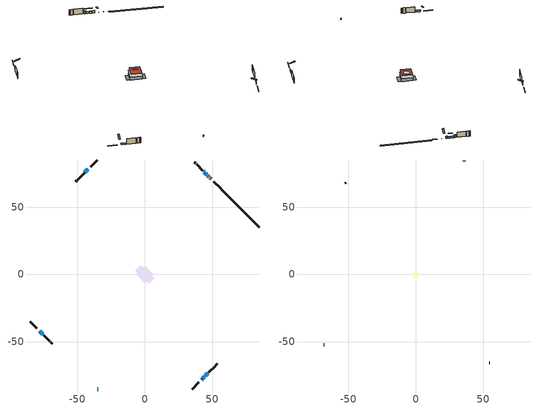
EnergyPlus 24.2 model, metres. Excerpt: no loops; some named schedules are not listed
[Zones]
conditioned space
 floor adiabatic (Floor2 construction): -6.37,0 0,6.37 6.37,0 0,-6.37 z0.91
 floor adiabatic (AdiabaticFloorConstruction): -6.37,0 0,6.37 6.37,0 0,-6.37 z3.35
 floor foundation (Slab1 construction): -7,2.91 -2.91,7 7,-2.91 2.91,-7 z0
 wall outside (RimJoist1 construction): 35.13,-84.82 39.99,-79.96 / -84.82,-35.13 -79.96,-39.99 / -35.13,84.82 -39.99,79.96 / 56.14,63.81 51.28,68.67 z0.91:1.21
 wall outside (AdiabaticWallConstruction 1): 49.2,70.76 48.19,71.76 z0.91:2.94
 wall outside (AdiabaticWallConstruction): 47.53,72.42 46.63,73.32 / 42.08,-77.87 42.46,-77.49 / 43.12,-76.83 44.16,-75.79 / -42.08,77.87 -44.33,75.63 / 44.81,-75.14 46.79,-73.16 / -35.13,-84.82 -34.62,-84.82 z0.91:2.13; 45.98,73.97 44.94,75.02 z0.91:2.54; 44.28,75.67 43.67,76.28 z0.91:3.2; -77.87,-42.08 -75.61,-44.34 z0.91:1.98
 wall outside (Wall1 construction): 47.45,-72.5 52.08,-67.87 / -74.95,-45 -70.32,-49.63 / -44.98,74.97 -49.61,70.34 / 43.01,76.94 38.38,81.57 z0.91:5.79
 wall outside (Wall2 construction): 52.74,-67.21 53.76,-66.19 / -69.66,-50.29 -68.64,-51.31 / -50.27,69.68 -51.3,68.66 / 37.72,82.23 36.7,83.25 z0.91:5.79
 wall foundation (FoundationWall1 construction): 84.82,35.13 56.8,63.15 z0:0.91
 window (WindowConstruction): 47.53,72.42 46.63,73.32 z0.91:2.13
 window (WindowConstruction 5): 45.98,73.97 44.94,75.02 z0.91:2.53
 window (WindowConstruction 6): 42.08,-77.87 42.46,-77.49 z0.91:2.13
 window (WindowConstruction 7): 43.12,-76.83 44.16,-75.8 z0.91:2.13
 window (WindowConstruction 1): 44.28,75.67 43.67,76.28 z0.91:3.2
 window (WindowConstruction 2): -42.08,77.87 -44.33,75.63 z0.91:2.13
 window (WindowConstruction 3): 44.81,-75.14 46.79,-73.16 z0.91:2.13
 window (WindowConstruction 4): -77.87,-42.08 -75.61,-44.34 z0.91:1.98
 window (WindowConstruction 8): -35.13,-84.82 -34.62,-84.82 z0.91:2.13
 door (Door): 49.2,70.76 48.19,71.76 z0.91:2.94
 ceiling adiabatic (AdiabaticFloorConstruction): 0,-6.37 6.37,0 0,6.37 -6.37,0 z3.35
 roof outside (Roof1 construction): 0,5.64 -5.64,0 0,-5.64 5.64,0 z5.79
attic - vented
 floor to conditioned space (Floor1 construction Reversed): -2.97,0 0,2.97 2.97,0 0,-2.97 z5.79
 wall outside (Wall4 construction): 54.42,-65.53 54.67,-65.28 / -67.98,-51.97 -67.73,-52.22 / -51.95,68 -52.2,67.75 / 36.04,83.91 35.79,84.16 z0.91:5.79
 roof outside (Roof2 construction): 41.42,-78.53,5.79 38.57,-75.67,7.47 37.8,-76.45,7.47 40.65,-79.3,5.79; -78.53,-41.42,5.79 -75.67,-38.57,7.47 -76.45,-37.8,7.47 -79.3,-40.65,5.79; -41.42,78.53,5.79 -38.57,75.67,7.47 -37.8,76.45,7.47 -40.65,79.3,5.79; 49.85,70.1,5.79 47,67.25,7.47 47.77,66.47,7.47 50.62,69.33,5.79
shading: 46.42,73.53 47.74,72.21 47.95,72.42 46.63,73.74 z2.43; 43,76.95 47.91,72.04 48.13,72.25 43.21,77.16 z5.27; 43.46,76.49 44.49,75.46 44.7,75.67 43.67,76.7 z3.49; -75.4,-44.55 -78.08,-41.87 -78.29,-42.08 -75.61,-44.77 z2.28
[Building]
Building 1: Terrain=Suburbs
[Site:Location]
Montreal Intl AP_QC: Latitude {deg}=45.47; Longitude {deg}=-73.74; Time Zone {hr}=-5; Elevation {m}=36; Keep Site Location Information=Yes
[Site:GroundTemperature:Shallow]
2.07863, -0.316383, -0.508184, 0.628371, 5.19101, 9.73239, 13.6695, 16.1636, 16.3755, 14.347, 10.5102, 6.10817
[Site:WaterMainsTemperature]
Calculation Method=Schedule; Temperature Schedule=mains temperature schedule
[Material] Roughness=Rough; Thermal Absorptance=0.9
Name | Thickness {m} | Conductivity {W/m-K} | Density {kg/m3} | Specific Heat {J/kg-K} | Solar Absorptance | Visible Absorptance
asphalt or fiberglass shingles | 0.00635 | 0.162714 | 1121.4 | 1465.45 | 0.4 | 0.4
ceiling stud and cavity | 0.1397 | 0.0955869 | 65.682 | 1177.47 | 0.7 | 0.7
concrete 4.0 in. | 0.1016 | 1.803125 | 2242.8 | 837.4 | 0.7 | 0.7
concrete 8.0 in. | 0.2032 | 1.803125 | 2242.8 | 837.4 | 0.7 | 0.7
door material | 0.04445 | 0.188738 | 512.64 | 1214.23 | 0.7 | 0.7
exterior vertical ins | 0.00108814 | 0.029427 | 32.04 | 1214.23 | 0.7 | 0.7
floor covering | 0.0127 | 9.015625 | 54.468 | 1339.84 | 0.6 | 0.6
floor covering 1 | 0.0127 | 0.0433444 | 54.468 | 1339.84 | 0.6 | 0.6
floor rigid ins; wall rigid ins | 0.512978 | 0.029427 | 32.04 | 1214.23 | 0.7 | 0.7
floor stud and cavity | 0.0889 | 0.340671 | 50.32683 | 1063.81 | 0.7 | 0.7
floor stud and cavity 1 | 0.1397 | 1.75129 | 37.0049 | 1207.88 | 0.7 | 0.7
furniture material conditioned space 1 | 0.1524 | 0.115458 | 640.8 | 1214.23 | 0.6 | 0.6
gypsum board | 0.00254 | 0.160291 | 801 | 837.4 | 0.6 | 0.6
gypsum board 1 | 0.0127 | 0.160291 | 801 | 837.4 | 0.6 | 0.6
osb sheathing 0.5 in. | 0.0127 | 0.115458 | 512.64 | 1214.23 | 0.7 | 0.7
osb sheathing 0.75 in. | 0.01905 | 0.115458 | 512.64 | 1214.23 | 0.7 | 0.7
rim joist stud and cavity | 0.0508 | 0.177588 | 50.32683 | 1063.81 | 0.6 | 0.6
roof stud and cavity | 0.0889 | 0.469051 | 50.32683 | 1063.81 | 0.7 | 0.7
wall stud and cavity | 0.1397 | 0.215597 | 139.0536 | 1170.24 | 0.7 | 0.7
wall stud and cavity 1 | 0.1397 | 0.162248 | 139.0536 | 1170.24 | 0.7 | 0.7
wall stud and cavity 2 | 0.0889 | 8.12285 | 50.32683 | 1063.81 | 0.6 | 0.6
wall stud and cavity 3 | 0.0889 | 0.380278 | 52.3479 | 1209.89 | 0.7 | 0.7
wall stud and cavity 4 | 0.0889 | 0.391764 | 83.0341 | 1211.67 | 0.7 | 0.7
wood siding | 0.0254 | 0.102417 | 544.68 | 1172.36 | 0.4 | 0.4
wood siding 1 | 0.00254 | 0.102417 | 544.68 | 1172.36 | 0.4 | 0.4
wood siding 2; wood siding 3; wood siding 4 | 0.0254 | 0.102417 | 544.68 | 1172.36 | 0.7 | 0.7
[WindowMaterial:SimpleGlazingSystem]
Name | U-Factor {W/m2-K} | Solar Heat Gain Coefficient
WindowMaterial | 2.918492 | 0.67
WindowMaterial 1 | 2.92076 | 0.67
WindowMaterial 2 | 2.92814 | 0.66
WindowMaterial 3 | 2.93325 | 0.65
WindowMaterial 4 | 2.89919 | 0.69
WindowMaterial 5 | 2.96448 | 0.62
WindowMaterial 6 | 2.91452 | 0.67
WindowMaterial 7 | 3.01388 | 0.56
[Construction]
AdiabaticFloorConstruction: floor stud and cavity 1, floor rigid ins, osb sheathing 0.75 in., floor covering 1
AdiabaticWallConstruction: wood siding 3, wall rigid ins, wall stud and cavity 3, gypsum board 1
AdiabaticWallConstruction 1: wood siding 4, wall rigid ins, wall stud and cavity 3, gypsum board 1
Door: door material
Floor1 construction Reversed: gypsum board 1, ceiling stud and cavity
Floor2 construction: floor stud and cavity, floor covering
FoundationWall1 construction: concrete 8.0 in.
furniture construction conditioned space 1: furniture material conditioned space 1
PartitionWallConstruction: gypsum board 1, wall stud and cavity 4, gypsum board 1
RimJoist1 construction: wood siding 2, rim joist stud and cavity
Roof1 construction: asphalt or fiberglass shingles, roof stud and cavity, gypsum board
Roof2 construction: asphalt or fiberglass shingles
Slab1 construction: concrete 4.0 in.
Wall1 construction: wood siding, osb sheathing 0.5 in., wall stud and cavity, gypsum board 1
Wall2 construction: wood siding, osb sheathing 0.5 in., wall stud and cavity 1, gypsum board 1
Wall4 construction: wood siding 1, wall stud and cavity 2
WindowConstruction: WindowMaterial
WindowConstruction 1: WindowMaterial 1
WindowConstruction 2: WindowMaterial 2
WindowConstruction 3; WindowConstruction 4: WindowMaterial 3
WindowConstruction 5: WindowMaterial 4
WindowConstruction 6: WindowMaterial 5
WindowConstruction 7: WindowMaterial 6
WindowConstruction 8: WindowMaterial 7
[Zone] Multiplier=1; Part of Total Floor Area=Yes
Name | Volume {m3}
attic - vented | 4.75327
conditioned space | 447
[Space]
Name | Zone | Volume {m3}
attic - vented 1 | attic - vented | 4.75327
conditioned space 1 | conditioned space | 447
[ZoneInfiltration:EffectiveLeakageArea]
infil attic - vented 1: Zone or Space=attic - vented 1; Schedule=Always On Discrete; Effective Air Leakage Area {cm2}=706; Stack Coefficient=0.000456075; Wind Coefficient=1.44291e-05
[ZoneMixing]
whole house fan mix: Zone or Space=attic - vented; Schedule=Always On Continuous; Design Flow Rate Calculation Method=Flow/Zone; Design Flow Rate {m3/s}=0; Source Zone or Space=conditioned space
[SurfaceProperty:ExposedFoundationPerimeter]
Slab1: Exposed Perimeter Calculation Method=TotalExposedPerimeter; Total Exposed Perimeter {m}=39.625
[InternalMass] Zone or ZoneList=conditioned space; Space or SpaceList=conditioned space 1
Name | Construction | Surface Area {m2}
furniture mass conditioned space 1 | furniture construction conditioned space 1 | 97.44
partition wall mass | PartitionWallConstruction | 162.4
[Lights]
interior lighting: Zone or ZoneList or Space or SpaceList=conditioned space 1; Schedule=interior lighting schedule; Design Level Calculation Method=LightingLevel; Lighting Level {W}=343.2; Return Air Fraction=0; Fraction Radiant=0.6; Fraction Visible=0.2; Fraction Replaceable=1
[People]
occupants: Zone or ZoneList or Space or SpaceList=conditioned space 1; Number of People Schedule=occupants schedule; Number of People Calculation Method=People; Number of People=3; Fraction Radiant=0.314171; Sensible Heat Fraction=0.56303; Activity Level Schedule=occupants activity schedule; Carbon Dioxide Generation Rate {m3/s-W}=0; Enable ASHRAE 55 Comfort Warnings=No; Mean Radiant Temperature Calculation Type=EnclosureAveraged
[ElectricEquipment] Zone or ZoneList or Space or SpaceList=conditioned space 1; Design Level Calculation Method=EquipmentLevel
Name | Schedule | Design Level {W} | Fraction Latent | Fraction Radiant | Fraction Lost
clothes dryer | clothes dryer schedule | 140.772 | 0.015 | 0.081 | 0.85
clothes washer | clothes washer schedule | 32.1985 | 0.03 | 0.162 | 0.7
cooking range | cooking range schedule | 215.147 | 0.08 | 0.432 | 0.2
dishwasher | dishwasher schedule | 66.8632 | 0.3 | 0.18 | 0.4
fridge | fridge schedule | 72.9452 | 0 | 0.6 | 0
mech vent bath fan 0 | mech vent bath fan 0 schedule | 50.2 | 0 | 0 | 1
mech vent bath fan 1 | mech vent bath fan 1 schedule | 50.2 | 0 | 0 | 1
mech vent house fan | mech vent house fan schedule | 0 | 0 | 0 | 1
mech vent house fan cfis | mech vent house fan cfis schedule | 0 | 0 | 0 | 0
mech vent range fan 0 | mech vent range fan 0 schedule | 57 | 0 | 0 | 1
misc plug loads | misc plug loads schedule | 494.7 | 0.045 | 0.513 | 0.1
whole house fan | Always On Discrete | 0 | 0 | 0 | 1
[OtherEquipment] Zone or ZoneList or Space or SpaceList=conditioned space 1; Design Level Calculation Method=EquipmentLevel
Name | Fuel Type | Schedule | Design Level {W} | Fraction Latent | Fraction Radiant | Fraction Lost
clothes dryer 1 | Electricity | clothes dryer schedule | 0 | 0.015 | 0.081 | 0.85
cooking range 1 | Electricity | cooking range schedule | 0 | 0.08 | 0.432 | 0.2
general water use latent | None | general water use schedule | 62.594 | 1 | 0 | 0
general water use sensible | None | general water use schedule | -61.6891 | 0 | 0.6 | 0
mech vent house fan latent load | None | Always On Discrete | 0 | 1 | 0 | 0
mech vent house fan sensible load | None | Always On Discrete | 0 | 0 | 0 | 0
water heater energy adjustment1 | Electricity | Always On Discrete | 0.01 | 0 | 0 | 1
[ZoneInfiltration:DesignFlowRate] Zone or ZoneList or Space or SpaceList=conditioned space 1; Schedule=Always On Discrete; Design Flow Rate Calculation Method=Flow/Zone; Design Flow Rate {m3/s}=0
infil flow; natural vent flow; whole house fan flow
[ZoneControl:Thermostat]
conditioned space Thermostat: Zone or ZoneList=conditioned space; Control Type Schedule=conditioned space Thermostat Schedule; Control 1=conditioned space temperature setpoint; Temperature Difference Between Cutout And Setpoint {deltaC}=0
[ThermostatSetpoint:DualSetpoint]
conditioned space temperature setpoint: Heating Setpoint Temperature Schedule=heating setpoint; Cooling Setpoint Temperature Schedule=cooling setpoint
[Zone equipment]
conditioned space: electric baseboard
[Foundation:Kiva]
Foundation Kiva 1: Initial Indoor Air Temperature {C}=18; Wall Height Above Grade {m}=0.910011; Wall Depth Below Slab {m}=0.2032; Custom Block Material Name 1=exterior vertical ins; Custom Block Depth 1 {m}=0.910011; Custom Block X Position 1 {m}=0.2032; Custom Block Z Position 1 {m}=0
[Foundation:Kiva:Settings]
Soil Conductivity {W/m-K}=0.849921; Soil Density {kg/m3}=1842.3; Soil Specific Heat {J/kg-K}=418.7; Ground Solar Absorptivity=0.9; Ground Thermal Absorptivity=0.9; Ground Surface Roughness {m}=0.03; Far-Field Width {m}=40; Deep-Ground Boundary Condition=ZeroFlux; Deep-Ground Depth {m}=40; Minimum Cell Dimension {m}=0.2; Maximum Cell Growth Coefficient=3; Simulation Timestep=Timestep
[Exterior:Lights]
exterior lighting: Schedule=exterior lighting schedule; Design Level {W}=75.6
[EnergyManagementSystem:Sensor] Output:Variable or Output:Meter Index Key=conditioned space
Name | Output:Variable or Output:Meter
conditioned_space_clg_unmet_s | Zone Cooling Setpoint Not Met Time
conditioned_space_htg_unmet_s | Zone Heating Setpoint Not Met Time
fridge_tin_s; tin_s; tin_s_1 | Zone Mean Air Temperature
tout_s | Zone Outdoor Air Drybulb Temperature
win_s | Zone Air Humidity Ratio
[Schedule:Constant]
Name | Hourly Value
Always On Continuous; mech vent house fan schedule; mech vent house fan cfis schedule; Always On Discrete | 1
occupants activity schedule | 117.228
fridge schedule | 0
[Schedule:Week:Daily]
interior lighting schedule Week Rule - Jan1-Jan27: interior lighting schedule day, interior lighting schedule day, interior lighting schedule day, interior lighting schedule day, interior lighting schedule day, interior lighting schedule day, interior lighting schedule day, interior lighting schedule default day, interior lighting schedule default day, interior lighting schedule default day, interior lighting schedule default day, interior lighting schedule default day
interior lighting schedule Week Rule - Jan28-Feb3: interior lighting schedule day, interior lighting schedule day, interior lighting schedule day, interior lighting schedule day, interior lighting schedule day 1, interior lighting schedule day 1, interior lighting schedule day 1, interior lighting schedule default day, interior lighting schedule default day, interior lighting schedule default day, interior lighting schedule default day, interior lighting schedule default day
interior lighting schedule Week Rule - Feb4-Feb24: interior lighting schedule day 1, interior lighting schedule day 1, interior lighting schedule day 1, interior lighting schedule day 1, interior lighting schedule day 1, interior lighting schedule day 1, interior lighting schedule day 1, interior lighting schedule default day, interior lighting schedule default day, interior lighting schedule default day, interior lighting schedule default day, interior lighting schedule default day
interior lighting schedule Week Rule - Feb25-Mar3: interior lighting schedule day 1, interior lighting schedule day 1, interior lighting schedule day 1, interior lighting schedule day 1, interior lighting schedule day 2, interior lighting schedule day 2, interior lighting schedule day 2, interior lighting schedule default day, interior lighting schedule default day, interior lighting schedule default day, interior lighting schedule default day, interior lighting schedule default day
interior lighting schedule Week Rule - Mar4-Mar31: interior lighting schedule day 2, interior lighting schedule day 2, interior lighting schedule day 2, interior lighting schedule day 2, interior lighting schedule day 2, interior lighting schedule day 2, interior lighting schedule day 2, interior lighting schedule default day, interior lighting schedule default day, interior lighting schedule default day, interior lighting schedule default day, interior lighting schedule default day
interior lighting schedule Week Rule - Apr1-Apr28: interior lighting schedule day 3, interior lighting schedule day 3, interior lighting schedule day 3, interior lighting schedule day 3, interior lighting schedule day 3, interior lighting schedule day 3, interior lighting schedule day 3, interior lighting schedule default day, interior lighting schedule default day, interior lighting schedule default day, interior lighting schedule default day, interior lighting schedule default day
interior lighting schedule Week Rule - Apr29-May5: interior lighting schedule day 3, interior lighting schedule day 3, interior lighting schedule day 4, interior lighting schedule day 4, interior lighting schedule day 4, interior lighting schedule day 4, interior lighting schedule day 4, interior lighting schedule default day, interior lighting schedule default day, interior lighting schedule default day, interior lighting schedule default day, interior lighting schedule default day
interior lighting schedule Week Rule - May6-May26: interior lighting schedule day 4, interior lighting schedule day 4, interior lighting schedule day 4, interior lighting schedule day 4, interior lighting schedule day 4, interior lighting schedule day 4, interior lighting schedule day 4, interior lighting schedule default day, interior lighting schedule default day, interior lighting schedule default day, interior lighting schedule default day, interior lighting schedule default day
interior lighting schedule Week Rule - May27-Jun2: interior lighting schedule day 4, interior lighting schedule day 4, interior lighting schedule day 4, interior lighting schedule day 4, interior lighting schedule day 4, interior lighting schedule day 5, interior lighting schedule day 5, interior lighting schedule default day, interior lighting schedule default day, interior lighting schedule default day, interior lighting schedule default day, interior lighting schedule default day
interior lighting schedule Week Rule - Jun3-Jun30: interior lighting schedule day 5, interior lighting schedule day 5, interior lighting schedule day 5, interior lighting schedule day 5, interior lighting schedule day 5, interior lighting schedule day 5, interior lighting schedule day 5, interior lighting schedule default day, interior lighting schedule default day, interior lighting schedule default day, interior lighting schedule default day, interior lighting schedule default day
interior lighting schedule Week Rule - Jul1-Jul28: interior lighting schedule day 6, interior lighting schedule day 6, interior lighting schedule day 6, interior lighting schedule day 6, interior lighting schedule day 6, interior lighting schedule day 6, interior lighting schedule day 6, interior lighting schedule default day, interior lighting schedule default day, interior lighting schedule default day, interior lighting schedule default day, interior lighting schedule default day
interior lighting schedule Week Rule - Jul29-Aug4: interior lighting schedule day 6, interior lighting schedule day 6, interior lighting schedule day 6, interior lighting schedule day 7, interior lighting schedule day 7, interior lighting schedule day 7, interior lighting schedule day 7, interior lighting schedule default day, interior lighting schedule default day, interior lighting schedule default day, interior lighting schedule default day, interior lighting schedule default day
interior lighting schedule Week Rule - Aug5-Aug25: interior lighting schedule day 7, interior lighting schedule day 7, interior lighting schedule day 7, interior lighting schedule day 7, interior lighting schedule day 7, interior lighting schedule day 7, interior lighting schedule day 7, interior lighting schedule default day, interior lighting schedule default day, interior lighting schedule default day, interior lighting schedule default day, interior lighting schedule default day
interior lighting schedule Week Rule - Aug26-Sep1: interior lighting schedule day 7, interior lighting schedule day 7, interior lighting schedule day 7, interior lighting schedule day 7, interior lighting schedule day 7, interior lighting schedule day 7, interior lighting schedule day 8, interior lighting schedule default day, interior lighting schedule default day, interior lighting schedule default day, interior lighting schedule default day, interior lighting schedule default day
interior lighting schedule Week Rule - Sep2-Sep29: interior lighting schedule day 8, interior lighting schedule day 8, interior lighting schedule day 8, interior lighting schedule day 8, interior lighting schedule day 8, interior lighting schedule day 8, interior lighting schedule day 8, interior lighting schedule default day, interior lighting schedule default day, interior lighting schedule default day, interior lighting schedule default day, interior lighting schedule default day
interior lighting schedule Week Rule - Sep30-Oct6: interior lighting schedule day 8, interior lighting schedule day 9, interior lighting schedule day 9, interior lighting schedule day 9, interior lighting schedule day 9, interior lighting schedule day 9, interior lighting schedule day 9, interior lighting schedule default day, interior lighting schedule default day, interior lighting schedule default day, interior lighting schedule default day, interior lighting schedule default day
interior lighting schedule Week Rule - Oct7-Oct27: interior lighting schedule day 9, interior lighting schedule day 9, interior lighting schedule day 9, interior lighting schedule day 9, interior lighting schedule day 9, interior lighting schedule day 9, interior lighting schedule day 9, interior lighting schedule default day, interior lighting schedule default day, interior lighting schedule default day, interior lighting schedule default day, interior lighting schedule default day
interior lighting schedule Week Rule - Oct28-Nov3: interior lighting schedule day 9, interior lighting schedule day 9, interior lighting schedule day 9, interior lighting schedule day 9, interior lighting schedule day 10, interior lighting schedule day 10, interior lighting schedule day 10, interior lighting schedule default day, interior lighting schedule default day, interior lighting schedule default day, interior lighting schedule default day, interior lighting schedule default day
interior lighting schedule Week Rule - Nov4-Nov24: interior lighting schedule day 10, interior lighting schedule day 10, interior lighting schedule day 10, interior lighting schedule day 10, interior lighting schedule day 10, interior lighting schedule day 10, interior lighting schedule day 10, interior lighting schedule default day, interior lighting schedule default day, interior lighting schedule default day, interior lighting schedule default day, interior lighting schedule default day
interior lighting schedule Week Rule - Nov25-Dec1: interior lighting schedule day 10, interior lighting schedule day 10, interior lighting schedule day 10, interior lighting schedule day 10, interior lighting schedule day 10, interior lighting schedule day 10, interior lighting schedule day 11, interior lighting schedule default day, interior lighting schedule default day, interior lighting schedule default day, interior lighting schedule default day, interior lighting schedule default day
interior lighting schedule Week Rule - Dec2-Dec31: interior lighting schedule day 11, interior lighting schedule day 11, interior lighting schedule day 11, interior lighting schedule day 11, interior lighting schedule day 11, interior lighting schedule day 11, interior lighting schedule day 11, interior lighting schedule default day, interior lighting schedule default day, interior lighting schedule default day, interior lighting schedule default day, interior lighting schedule default day
occupants schedule Week Rule - Jan1-Dec31: occupants schedule day, occupants schedule day, occupants schedule day, occupants schedule day, occupants schedule day, occupants schedule day, occupants schedule day, occupants schedule default day, occupants schedule default day, occupants schedule default day, occupants schedule default day, occupants schedule default day
clothes dryer schedule Week Rule - Jan1-Dec31: clothes dryer schedule day, clothes dryer schedule day, clothes dryer schedule day, clothes dryer schedule day, clothes dryer schedule day, clothes dryer schedule day, clothes dryer schedule day, clothes dryer schedule default day, clothes dryer schedule default day, clothes dryer schedule default day, clothes dryer schedule default day, clothes dryer schedule default day
clothes washer schedule Week Rule - Jan1-Dec31: clothes washer schedule day, clothes washer schedule day, clothes washer schedule day, clothes washer schedule day, clothes washer schedule day, clothes washer schedule day, clothes washer schedule day, clothes washer schedule default day, clothes washer schedule default day, clothes washer schedule default day, clothes washer schedule default day, clothes washer schedule default day
cooking range schedule Week Rule - Jan1-Dec31: cooking range schedule day, cooking range schedule day, cooking range schedule day, cooking range schedule day, cooking range schedule day, cooking range schedule day, cooking range schedule day, cooking range schedule default day, cooking range schedule default day, cooking range schedule default day, cooking range schedule default day, cooking range schedule default day
dishwasher schedule Week Rule - Jan1-Dec31: dishwasher schedule day, dishwasher schedule day, dishwasher schedule day, dishwasher schedule day, dishwasher schedule day, dishwasher schedule day, dishwasher schedule day, dishwasher schedule default day, dishwasher schedule default day, dishwasher schedule default day, dishwasher schedule default day, dishwasher schedule default day
mech vent bath fan 0 schedule Week Rule - Jan1-Dec31: mech vent bath fan 0 schedule day, mech vent bath fan 0 schedule day, mech vent bath fan 0 schedule day, mech vent bath fan 0 schedule day, mech vent bath fan 0 schedule day, mech vent bath fan 0 schedule day, mech vent bath fan 0 schedule day, mech vent bath fan 0 schedule default day, mech vent bath fan 0 schedule default day, mech vent bath fan 0 schedule default day, mech vent bath fan 0 schedule default day, mech vent bath fan 0 schedule default day
mech vent bath fan 1 schedule Week Rule - Jan1-Dec31: mech vent bath fan 1 schedule day, mech vent bath fan 1 schedule day, mech vent bath fan 1 schedule day, mech vent bath fan 1 schedule day, mech vent bath fan 1 schedule day, mech vent bath fan 1 schedule day, mech vent bath fan 1 schedule day, mech vent bath fan 1 schedule default day, mech vent bath fan 1 schedule default day, mech vent bath fan 1 schedule default day, mech vent bath fan 1 schedule default day, mech vent bath fan 1 schedule default day
mech vent range fan 0 schedule Week Rule - Jan1-Dec31: mech vent range fan 0 schedule day, mech vent range fan 0 schedule day, mech vent range fan 0 schedule day, mech vent range fan 0 schedule day, mech vent range fan 0 schedule day, mech vent range fan 0 schedule day, mech vent range fan 0 schedule day, mech vent range fan 0 schedule default day, mech vent range fan 0 schedule default day, mech vent range fan 0 schedule default day, mech vent range fan 0 schedule default day, mech vent range fan 0 schedule default day
misc plug loads schedule Week Rule - Jan1-Dec31: misc plug loads schedule day, misc plug loads schedule day, misc plug loads schedule day, misc plug loads schedule day, misc plug loads schedule day, misc plug loads schedule day, misc plug loads schedule day, misc plug loads schedule default day, misc plug loads schedule default day, misc plug loads schedule default day, misc plug loads schedule default day, misc plug loads schedule default day
general water use schedule Week Rule - Jan1-Dec31: general water use schedule day, general water use schedule day, general water use schedule day, general water use schedule day, general water use schedule day, general water use schedule day, general water use schedule day, general water use schedule default day, general water use schedule default day, general water use schedule default day, general water use schedule default day, general water use schedule default day
exterior lighting schedule Week Rule - Jan1-Jan27: exterior lighting schedule day, exterior lighting schedule day, exterior lighting schedule day, exterior lighting schedule day, exterior lighting schedule day, exterior lighting schedule day, exterior lighting schedule day, exterior lighting schedule default day, exterior lighting schedule default day, exterior lighting schedule default day, exterior lighting schedule default day, exterior lighting schedule default day
exterior lighting schedule Week Rule - Jan28-Feb3: exterior lighting schedule day, exterior lighting schedule day, exterior lighting schedule day, exterior lighting schedule day, exterior lighting schedule day 1, exterior lighting schedule day 1, exterior lighting schedule day 1, exterior lighting schedule default day, exterior lighting schedule default day, exterior lighting schedule default day, exterior lighting schedule default day, exterior lighting schedule default day
exterior lighting schedule Week Rule - Feb4-Feb24: exterior lighting schedule day 1, exterior lighting schedule day 1, exterior lighting schedule day 1, exterior lighting schedule day 1, exterior lighting schedule day 1, exterior lighting schedule day 1, exterior lighting schedule day 1, exterior lighting schedule default day, exterior lighting schedule default day, exterior lighting schedule default day, exterior lighting schedule default day, exterior lighting schedule default day
exterior lighting schedule Week Rule - Feb25-Mar3: exterior lighting schedule day 1, exterior lighting schedule day 1, exterior lighting schedule day 1, exterior lighting schedule day 1, exterior lighting schedule day 2, exterior lighting schedule day 2, exterior lighting schedule day 2, exterior lighting schedule default day, exterior lighting schedule default day, exterior lighting schedule default day, exterior lighting schedule default day, exterior lighting schedule default day
exterior lighting schedule Week Rule - Mar4-Mar31: exterior lighting schedule day 2, exterior lighting schedule day 2, exterior lighting schedule day 2, exterior lighting schedule day 2, exterior lighting schedule day 2, exterior lighting schedule day 2, exterior lighting schedule day 2, exterior lighting schedule default day, exterior lighting schedule default day, exterior lighting schedule default day, exterior lighting schedule default day, exterior lighting schedule default day
exterior lighting schedule Week Rule - Apr1-Apr28: exterior lighting schedule day 3, exterior lighting schedule day 3, exterior lighting schedule day 3, exterior lighting schedule day 3, exterior lighting schedule day 3, exterior lighting schedule day 3, exterior lighting schedule day 3, exterior lighting schedule default day, exterior lighting schedule default day, exterior lighting schedule default day, exterior lighting schedule default day, exterior lighting schedule default day
exterior lighting schedule Week Rule - Apr29-May5: exterior lighting schedule day 3, exterior lighting schedule day 3, exterior lighting schedule day 4, exterior lighting schedule day 4, exterior lighting schedule day 4, exterior lighting schedule day 4, exterior lighting schedule day 4, exterior lighting schedule default day, exterior lighting schedule default day, exterior lighting schedule default day, exterior lighting schedule default day, exterior lighting schedule default day
exterior lighting schedule Week Rule - May6-May26: exterior lighting schedule day 4, exterior lighting schedule day 4, exterior lighting schedule day 4, exterior lighting schedule day 4, exterior lighting schedule day 4, exterior lighting schedule day 4, exterior lighting schedule day 4, exterior lighting schedule default day, exterior lighting schedule default day, exterior lighting schedule default day, exterior lighting schedule default day, exterior lighting schedule default day
exterior lighting schedule Week Rule - May27-Jun2: exterior lighting schedule day 4, exterior lighting schedule day 4, exterior lighting schedule day 4, exterior lighting schedule day 4, exterior lighting schedule day 4, exterior lighting schedule day 5, exterior lighting schedule day 5, exterior lighting schedule default day, exterior lighting schedule default day, exterior lighting schedule default day, exterior lighting schedule default day, exterior lighting schedule default day
exterior lighting schedule Week Rule - Jun3-Jun30: exterior lighting schedule day 5, exterior lighting schedule day 5, exterior lighting schedule day 5, exterior lighting schedule day 5, exterior lighting schedule day 5, exterior lighting schedule day 5, exterior lighting schedule day 5, exterior lighting schedule default day, exterior lighting schedule default day, exterior lighting schedule default day, exterior lighting schedule default day, exterior lighting schedule default day
exterior lighting schedule Week Rule - Jul1-Jul28: exterior lighting schedule day 6, exterior lighting schedule day 6, exterior lighting schedule day 6, exterior lighting schedule day 6, exterior lighting schedule day 6, exterior lighting schedule day 6, exterior lighting schedule day 6, exterior lighting schedule default day, exterior lighting schedule default day, exterior lighting schedule default day, exterior lighting schedule default day, exterior lighting schedule default day
exterior lighting schedule Week Rule - Jul29-Aug4: exterior lighting schedule day 6, exterior lighting schedule day 6, exterior lighting schedule day 6, exterior lighting schedule day 7, exterior lighting schedule day 7, exterior lighting schedule day 7, exterior lighting schedule day 7, exterior lighting schedule default day, exterior lighting schedule default day, exterior lighting schedule default day, exterior lighting schedule default day, exterior lighting schedule default day
exterior lighting schedule Week Rule - Aug5-Aug25: exterior lighting schedule day 7, exterior lighting schedule day 7, exterior lighting schedule day 7, exterior lighting schedule day 7, exterior lighting schedule day 7, exterior lighting schedule day 7, exterior lighting schedule day 7, exterior lighting schedule default day, exterior lighting schedule default day, exterior lighting schedule default day, exterior lighting schedule default day, exterior lighting schedule default day
exterior lighting schedule Week Rule - Aug26-Sep1: exterior lighting schedule day 7, exterior lighting schedule day 7, exterior lighting schedule day 7, exterior lighting schedule day 7, exterior lighting schedule day 7, exterior lighting schedule day 7, exterior lighting schedule day 8, exterior lighting schedule default day, exterior lighting schedule default day, exterior lighting schedule default day, exterior lighting schedule default day, exterior lighting schedule default day
exterior lighting schedule Week Rule - Sep2-Sep29: exterior lighting schedule day 8, exterior lighting schedule day 8, exterior lighting schedule day 8, exterior lighting schedule day 8, exterior lighting schedule day 8, exterior lighting schedule day 8, exterior lighting schedule day 8, exterior lighting schedule default day, exterior lighting schedule default day, exterior lighting schedule default day, exterior lighting schedule default day, exterior lighting schedule default day
exterior lighting schedule Week Rule - Sep30-Oct6: exterior lighting schedule day 8, exterior lighting schedule day 9, exterior lighting schedule day 9, exterior lighting schedule day 9, exterior lighting schedule day 9, exterior lighting schedule day 9, exterior lighting schedule day 9, exterior lighting schedule default day, exterior lighting schedule default day, exterior lighting schedule default day, exterior lighting schedule default day, exterior lighting schedule default day
exterior lighting schedule Week Rule - Oct7-Oct27: exterior lighting schedule day 9, exterior lighting schedule day 9, exterior lighting schedule day 9, exterior lighting schedule day 9, exterior lighting schedule day 9, exterior lighting schedule day 9, exterior lighting schedule day 9, exterior lighting schedule default day, exterior lighting schedule default day, exterior lighting schedule default day, exterior lighting schedule default day, exterior lighting schedule default day
exterior lighting schedule Week Rule - Oct28-Nov3: exterior lighting schedule day 9, exterior lighting schedule day 9, exterior lighting schedule day 9, exterior lighting schedule day 9, exterior lighting schedule day 10, exterior lighting schedule day 10, exterior lighting schedule day 10, exterior lighting schedule default day, exterior lighting schedule default day, exterior lighting schedule default day, exterior lighting schedule default day, exterior lighting schedule default day
exterior lighting schedule Week Rule - Nov4-Nov24: exterior lighting schedule day 10, exterior lighting schedule day 10, exterior lighting schedule day 10, exterior lighting schedule day 10, exterior lighting schedule day 10, exterior lighting schedule day 10, exterior lighting schedule day 10, exterior lighting schedule default day, exterior lighting schedule default day, exterior lighting schedule default day, exterior lighting schedule default day, exterior lighting schedule default day
[Schedule:Year]
interior lighting schedule: interior lighting schedule Week Rule - Jan1-Jan27, 1, 1, 1, 27, interior lighting schedule Week Rule - Jan28-Feb3, 1, 28, 2, 3, interior lighting schedule Week Rule - Feb4-Feb24, 2, 4, 2, 24, interior lighting schedule Week Rule - Feb25-Mar3, 2, 25, 3, 3, interior lighting schedule Week Rule - Mar4-Mar31, 3, 4, 3, 31, interior lighting schedule Week Rule - Apr1-Apr28, 4, 1, 4, 28, interior lighting schedule Week Rule - Apr29-May5, 4, 29, 5, 5, interior lighting schedule Week Rule - May6-May26, 5, 6, 5, 26, interior lighting schedule Week Rule - May27-Jun2, 5, 27, 6, 2, interior lighting schedule Week Rule - Jun3-Jun30, 6, 3, 6, 30, interior lighting schedule Week Rule - Jul1-Jul28, 7, 1, 7, 28, interior lighting schedule Week Rule - Jul29-Aug4, 7, 29, 8, 4, interior lighting schedule Week Rule - Aug5-Aug25, 8, 5, 8, 25, interior lighting schedule Week Rule - Aug26-Sep1, 8, 26, 9, 1, interior lighting schedule Week Rule - Sep2-Sep29, 9, 2, 9, 29, interior lighting schedule Week Rule - Sep30-Oct6, 9, 30, 10, 6, interior lighting schedule Week Rule - Oct7-Oct27, 10, 7, 10, 27, interior lighting schedule Week Rule - Oct28-Nov3, 10, 28, 11, 3, interior lighting schedule Week Rule - Nov4-Nov24, 11, 4, 11, 24, interior lighting schedule Week Rule - Nov25-Dec1, 11, 25, 12, 1, interior lighting schedule Week Rule - Dec2-Dec31, 12, 2, 12, 31
occupants schedule: occupants schedule Week Rule - Jan1-Dec31, 1, 1, 12, 31
clothes dryer schedule: clothes dryer schedule Week Rule - Jan1-Dec31, 1, 1, 12, 31
clothes washer schedule: clothes washer schedule Week Rule - Jan1-Dec31, 1, 1, 12, 31
cooking range schedule: cooking range schedule Week Rule - Jan1-Dec31, 1, 1, 12, 31
dishwasher schedule: dishwasher schedule Week Rule - Jan1-Dec31, 1, 1, 12, 31
mech vent bath fan 0 schedule: mech vent bath fan 0 schedule Week Rule - Jan1-Dec31, 1, 1, 12, 31
mech vent bath fan 1 schedule: mech vent bath fan 1 schedule Week Rule - Jan1-Dec31, 1, 1, 12, 31
mech vent range fan 0 schedule: mech vent range fan 0 schedule Week Rule - Jan1-Dec31, 1, 1, 12, 31
misc plug loads schedule: misc plug loads schedule Week Rule - Jan1-Dec31, 1, 1, 12, 31
general water use schedule: general water use schedule Week Rule - Jan1-Dec31, 1, 1, 12, 31
exterior lighting schedule: exterior lighting schedule Week Rule - Jan1-Jan27, 1, 1, 1, 27, exterior lighting schedule Week Rule - Jan28-Feb3, 1, 28, 2, 3, exterior lighting schedule Week Rule - Feb4-Feb24, 2, 4, 2, 24, exterior lighting schedule Week Rule - Feb25-Mar3, 2, 25, 3, 3, exterior lighting schedule Week Rule - Mar4-Mar31, 3, 4, 3, 31, exterior lighting schedule Week Rule - Apr1-Apr28, 4, 1, 4, 28, exterior lighting schedule Week Rule - Apr29-May5, 4, 29, 5, 5, exterior lighting schedule Week Rule - May6-May26, 5, 6, 5, 26, exterior lighting schedule Week Rule - May27-Jun2, 5, 27, 6, 2, exterior lighting schedule Week Rule - Jun3-Jun30, 6, 3, 6, 30, exterior lighting schedule Week Rule - Jul1-Jul28, 7, 1, 7, 28, exterior lighting schedule Week Rule - Jul29-Aug4, 7, 29, 8, 4, exterior lighting schedule Week Rule - Aug5-Aug25, 8, 5, 8, 25, exterior lighting schedule Week Rule - Aug26-Sep1, 8, 26, 9, 1, exterior lighting schedule Week Rule - Sep2-Sep29, 9, 2, 9, 29, exterior lighting schedule Week Rule - Sep30-Oct6, 9, 30, 10, 6, exterior lighting schedule Week Rule - Oct7-Oct27, 10, 7, 10, 27, exterior lighting schedule Week Rule - Oct28-Nov3, 10, 28, 11, 3, exterior lighting schedule Week Rule - Nov4-Nov24, 11, 4, 11, 24, exterior lighting schedule Week Rule - Nov25-Dec1, 11, 25, 12, 1, exterior lighting schedule Week Rule - Dec2-Dec31, 12, 2, 12, 31
[Schedule:Compact]
conditioned space Thermostat Schedule: Through: 12/31, For: AllDays, Until: 24:00, 4
mains temperature schedule: Through: 01/01, For: AllDays, Until: 24:00, 6.56833, Through: 01/02, For: AllDays, Until: 24:00, 6.48722, Through: 01/03, For: AllDays, Until: 24:00, 6.40722, Through: 01/04, For: AllDays, Until: 24:00, 6.32889, Through: 01/05, For: AllDays, Until: 24:00, 6.25167, Through: 01/06, For: AllDays, Until: 24:00, 6.17611, Through: 01/07, For: AllDays, Until: 24:00, 6.10222, Through: 01/08, For: AllDays, Until: 24:00, 6.02944, Through: 01/09, For: AllDays, Until: 24:00, 5.95833, Through: 01/10, For: AllDays, Until: 24:00, 5.88889, Through: 01/11, For: AllDays, Until: 24:00, 5.82056, Through: 01/12, For: AllDays, Until: 24:00, 5.75444, Through: 01/13, For: AllDays, Until: 24:00, 5.68944, Through: 01/14, For: AllDays, Until: 24:00, 5.62611, Through: 01/15, For: AllDays, Until: 24:00, 5.56444, Through: 01/16, For: AllDays, Until: 24:00, 5.50444, Through: 01/17, For: AllDays, Until: 24:00, 5.44611, Through: 01/18, For: AllDays, Until: 24:00, 5.38944, Through: 01/19, For: AllDays, Until: 24:00, 5.33389, Through: 01/20, For: AllDays, Until: 24:00, 5.28111, Through: 01/21, For: AllDays, Until: 24:00, 5.22944, Through: 01/22, For: AllDays, Until: 24:00, 5.17944, Through: 01/23, For: AllDays, Until: 24:00, 5.13111, Through: 01/24, For: AllDays, Until: 24:00, 5.085, Through: 01/25, For: AllDays, Until: 24:00, 5.04056, Through: 01/26, For: AllDays, Until: 24:00, 4.99778, Through: 01/27, For: AllDays, Until: 24:00, 4.95667, Through: 01/28, For: AllDays, Until: 24:00, 4.91778, Through: 01/29, For: AllDays, Until: 24:00, 4.88056, Through: 01/30, For: AllDays, Until: 24:00, 4.845, Through: 01/31, For: AllDays, Until: 24:00, 4.81167, Through: 02/01, For: AllDays, Until: 24:00, 4.77944, Through: 02/02, For: AllDays, Until: 24:00, 4.75, Through: 02/03, For: AllDays, Until: 24:00, 4.72167, Through: 02/04, For: AllDays, Until: 24:00, 4.69611, Through: 02/05, For: AllDays, Until: 24:00, 4.67167, Through: 02/06, For: AllDays, Until: 24:00, 4.64944, Through: 02/07, For: AllDays, Until: 24:00, 4.62889, Through: 02/08, For: AllDays, Until: 24:00, 4.61056, Through: 02/09, For: AllDays, Until: 24:00, 4.59389, Through: 02/10, For: AllDays, Until: 24:00, 4.57944, Through: 02/11, For: AllDays, Until: 24:00, 4.56667, Through: 02/12, For: AllDays, Until: 24:00, 4.55611, Through: 02/13, For: AllDays, Until: 24:00, 4.54722, Through: 02/14, For: AllDays, Until: 24:00, 4.54056, Through: 02/15, For: AllDays, Until: 24:00, 4.53556, Through: 02/16, For: AllDays, Until: 24:00, 4.53278, Through: 02/17, For: AllDays, Until: 24:00, 4.53167, Through: 02/18, For: AllDays, Until: 24:00, 4.53278, Through: 02/19, For: AllDays, Until: 24:00, 4.53556, Through: 02/20, For: AllDays, Until: 24:00, 4.54056, Through: 02/21, For: AllDays, Until: 24:00, 4.54722, Through: 02/22, For: AllDays, Until: 24:00, 4.55611, Through: 02/23, For: AllDays, Until: 24:00, 4.56667, Through: 02/24, For: AllDays, Until: 24:00, 4.57944, Through: 02/25, For: AllDays, Until: 24:00, 4.59389, Through: 02/26, For: AllDays, Until: 24:00, 4.61056, Through: 02/27, For: AllDays, Until: 24:00, 4.62889, Through: 02/28, For: AllDays, Until: 24:00, 4.64889, Through: 03/01, For: AllDays, Until: 24:00, 4.67111, Through: 03/02, For: AllDays, Until: 24:00, 4.69556, Through: 03/03, For: AllDays, Until: 24:00, 4.72167, Through: 03/04, For: AllDays, Until: 24:00, 4.74944, Through: 03/05, For: AllDays, Until: 24:00, 4.77944, Through: 03/06, For: AllDays, Until: 24:00, 4.81111, Through: 03/07, For: AllDays, Until: 24:00, 4.84444, Through: 03/08, For: AllDays, Until: 24:00, 4.88, Through: 03/09, For: AllDays, Until: 24:00, 4.91722, Through: 03/10, For: AllDays, Until: 24:00, 4.95611, Through: 03/11, For: AllDays, Until: 24:00, 4.99722, Through: 03/12, For: AllDays, Until: 24:00, 5.04, Through: 03/13, For: AllDays, Until: 24:00, 5.08444, Through: 03/14, For: AllDays, Until: 24:00, 5.13056, Through: 03/15, For: AllDays, Until: 24:00, 5.17889, Through: 03/16, For: AllDays, Until: 24:00, 5.22833, Through: 03/17, For: AllDays, Until: 24:00, 5.28, Through: 03/18, For: AllDays, Until: 24:00, 5.33333, Through: 03/19, For: AllDays, Until: 24:00, 5.38833, Through: 03/20, For: AllDays, Until: 24:00, 5.445, Through: 03/21, For: AllDays, Until: 24:00, 5.50333, Through: 03/22, For: AllDays, Until: 24:00, 5.56333, Through: 03/23, For: AllDays, Until: 24:00, 5.625, Through: 03/24, For: AllDays, Until: 24:00, 5.68833, Through: 03/25, For: AllDays, Until: 24:00, 5.75333, Through: 03/26, For: AllDays, Until: 24:00, 5.81944, Through: 03/27, For: AllDays, Until: 24:00, 5.88778, Through: 03/28, For: AllDays, Until: 24:00, 5.95722, Through: 03/29, For: AllDays, Until: 24:00, 6.02833, Through: 03/30, For: AllDays, Until: 24:00, 6.10111, Through: 03/31, For: AllDays, Until: 24:00, 6.175, Through: 04/01, For: AllDays, Until: 24:00, 6.25056, Through: 04/02, For: AllDays, Until: 24:00, 6.32778, Through: 04/03, For: AllDays, Until: 24:00, 6.40611, Through: 04/04, For: AllDays, Until: 24:00, 6.48556, Through: 04/05, For: AllDays, Until: 24:00, 6.56722, Through: 04/06, For: AllDays, Until: 24:00, 6.64944, Through: 04/07, For: AllDays, Until: 24:00, 6.73333, Through: 04/08, For: AllDays, Until: 24:00, 6.81833, Through: 04/09, For: AllDays, Until: 24:00, 6.905, Through: 04/10, For: AllDays, Until: 24:00, 6.99278, Through: 04/11, For: AllDays, Until: 24:00, 7.08111, Through: 04/12, For: AllDays, Until: 24:00, 7.17167, Through: 04/13, For: AllDays, Until: 24:00, 7.26278, Through: 04/14, For: AllDays, Until: 24:00, 7.355, Through: 04/15, For: AllDays, Until: 24:00, 7.44833, Through: 04/16, For: AllDays, Until: 24:00, 7.54278, Through: 04/17, For: AllDays, Until: 24:00, 7.63889, Through: 04/18, For: AllDays, Until: 24:00, 7.735, Through: 04/19, For: AllDays, Until: 24:00, 7.83278, Through: 04/20, For: AllDays, Until: 24:00, 7.93167, Through: 04/21, For: AllDays, Until: 24:00, 8.03111, Through: 04/22, For: AllDays, Until: 24:00, 8.13167, Through: 04/23, For: AllDays, Until: 24:00, 8.23278, Through: 04/24, For: AllDays, Until: 24:00, 8.335, Through: 04/25, For: AllDays, Until: 24:00, 8.43778, Through: 04/26, For: AllDays, Until: 24:00, 8.54167, Through: 04/27, For: AllDays, Until: 24:00, 8.64611, Through: 04/28, For: AllDays, Until: 24:00, 8.75167, Through: 04/29, For: AllDays, Until: 24:00, 8.85778, Through: 04/30, For: AllDays, Until: 24:00, 8.96444, Through: 05/01, For: AllDays, Until: 24:00, 9.07167, Through: 05/02, For: AllDays, Until: 24:00, 9.17944, Through: 05/03, For: AllDays, Until: 24:00, 9.28778, Through: 05/04, For: AllDays, Until: 24:00, 9.39667, Through: 05/05, For: AllDays, Until: 24:00, 9.50667, Through: 05/06, For: AllDays, Until: 24:00, 9.61667, Through: 05/07, For: AllDays, Until: 24:00, 9.72667, Through: 05/08, For: AllDays, Until: 24:00, 9.83778, Through: 05/09, For: AllDays, Until: 24:00, 9.94889, Through: 05/10, For: AllDays, Until: 24:00, 10.0606, Through: 05/11, For: AllDays, Until: 24:00, 10.1722, Through: 05/12, For: AllDays, Until: 24:00, 10.2844, Through: 05/13, For: AllDays, Until: 24:00, 10.3967, Through: 05/14, For: AllDays, Until: 24:00, 10.5094, Through: 05/15, For: AllDays, Until: 24:00, 10.6222, Through: 05/16, For: AllDays, Until: 24:00, 10.735, Through: 05/17, For: AllDays, Until: 24:00, 10.8478, Through: 05/18, For: AllDays, Until: 24:00, 10.9611, Through: 05/19, For: AllDays, Until: 24:00, 11.0744, Through: 05/20, For: AllDays, Until: 24:00, 11.1872, Through: 05/21, For: AllDays, Until: 24:00, 11.3006, Through: 05/22, For: AllDays, Until: 24:00, 11.4133, Through: 05/23, For: AllDays, Until: 24:00, 11.5267, Through: 05/24, For: AllDays, Until: 24:00, 11.6394, Through: 05/25, For: AllDays, Until: 24:00, 11.7522, Through: 05/26, For: AllDays, Until: 24:00, 11.8644, Through: 05/27, For: AllDays, Until: 24:00, 11.9767, Through: 05/28, For: AllDays, Until: 24:00, 12.0889, Through: 05/29, For: AllDays, Until: 24:00, 12.2006, Through: 05/30, For: AllDays, Until: 24:00, 12.3122, Through: 05/31, For: AllDays, Until: 24:00, 12.4228, Through: 06/01, For: AllDays, Until: 24:00, 12.5339, Through: 06/02, For: AllDays, Until: 24:00, 12.6439, Through: 06/03, For: AllDays, Until: 24:00, 12.7539, Through: 06/04, For: AllDays, Until: 24:00, 12.8628, Through: 06/05, For: AllDays, Until: 24:00, 12.9717, Through: 06/06, For: AllDays, Until: 24:00, 13.08, Through: 06/07, For: AllDays, Until: 24:00, 13.1878, Through: 06/08, For: AllDays, Until: 24:00, 13.2944, Through: 06/09, For: AllDays, Until: 24:00, 13.4011, Through: 06/10, For: AllDays, Until: 24:00, 13.5067, Through: 06/11, For: AllDays, Until: 24:00, 13.6117, Through: 06/12, For: AllDays, Until: 24:00, 13.7156, Through: 06/13, For: AllDays, Until: 24:00, 13.8194, Through: 06/14, For: AllDays, Until: 24:00, 13.9222, Through: 06/15, For: AllDays, Until: 24:00, 14.0239, Through: 06/16, For: AllDays, Until: 24:00, 14.125, Through: 06/17, For: AllDays, Until: 24:00, 14.225, Through: 06/18, For: AllDays, Until: 24:00, 14.3239, Through: 06/19, For: AllDays, Until: 24:00, 14.4222, Through: 06/20, For: AllDays, Until: 24:00, 14.5194, Through: 06/21, For: AllDays, Until: 24:00, 14.6156, Through: 06/22, For: AllDays, Until: 24:00, 14.7106, Through: 06/23, For: AllDays, Until: 24:00, 14.805, Through: 06/24, For: AllDays, Until: 24:00, 14.8978, Through: 06/25, For: AllDays, Until: 24:00, 14.9894, Through: 06/26, For: AllDays, Until: 24:00, 15.0806, Through: 06/27, For: AllDays, Until: 24:00, 15.17, Through: 06/28, For: AllDays, Until: 24:00, 15.2583, Through: 06/29, For: AllDays, Until: 24:00, 15.3456, Through: 06/30, For: AllDays, Until: 24:00, 15.4311, Through: 07/01, For: AllDays, Until: 24:00, 15.5161, Through: 07/02, For: AllDays, Until: 24:00, 15.5989, Through: 07/03, For: AllDays, Until: 24:00, 15.6811, Through: 07/04, For: AllDays, Until: 24:00, 15.7617, Through: 07/05, For: AllDays, Until: 24:00, 15.8411, Through: 07/06, For: AllDays, Until: 24:00, 15.9189, Through: 07/07, For: AllDays, Until: 24:00, 15.995, Through: 07/08, For: AllDays, Until: 24:00, 16.07, Through: 07/09, For: AllDays, Until: 24:00, 16.1433, Through: 07/10, For: AllDays, Until: 24:00, 16.2156, Through: 07/11, For: AllDays, Until: 24:00, 16.2861, Through: 07/12, For: AllDays, Until: 24:00, 16.355, Through: 07/13, For: AllDays, Until: 24:00, 16.4222, Through: 07/14, For: AllDays, Until: 24:00, 16.4878, Through: 07/15, For: AllDays, Until: 24:00, 16.5522, Through: 07/16, For: AllDays, Until: 24:00, 16.615, Through: 07/17, For: AllDays, Until: 24:00, 16.6756, Through: 07/18, For: AllDays, Until: 24:00, 16.735, Through: 07/19, For: AllDays, Until: 24:00, 16.7928, Through: 07/20, For: AllDays, Until: 24:00, 16.8489, Through: 07/21, For: AllDays, Until: 24:00, 16.9028, Through: 07/22, For: AllDays, Until: 24:00, 16.9556, Through: 07/23, For: AllDays, Until: 24:00, 17.0061, Through: 07/24, For: AllDays, Until: 24:00, 17.0556, Through: 07/25, For: AllDays, Until: 24:00, 17.1028, Through: 07/26, For: AllDays, Until: 24:00, 17.1483, Through: 07/27, For: AllDays, Until: 24:00, 17.1917, Through: 07/28, For: AllDays, Until: 24:00, 17.2339, Through: 07/29, For: AllDays, Until: 24:00, 17.2739, Through: 07/30, For: AllDays, Until: 24:00, 17.3122, Through: 07/31, For: AllDays, Until: 24:00, 17.3489, Through: 08/01, For: AllDays, Until: 24:00, 17.3833, Through: 08/02, For: AllDays, Until: 24:00, 17.4161, Through: 08/03, For: AllDays, Until: 24:00, 17.4467, Through: 08/04, For: AllDays, Until: 24:00, 17.4761, Through: 08/05, For: AllDays, Until: 24:00, 17.5028, Through: 08/06, For: AllDays, Until: 24:00, 17.5283, Through: 08/07, For: AllDays, Until: 24:00, 17.5517, Through: 08/08, For: AllDays, Until: 24:00, 17.5728, Through: 08/09, For: AllDays, Until: 24:00, 17.5922, Through: 08/10, For: AllDays, Until: 24:00, 17.61, Through: 08/11, For: AllDays, Until: 24:00, 17.6256, Through: 08/12, For: AllDays, Until: 24:00, 17.6394, Through: 08/13, For: AllDays, Until: 24:00, 17.6511, Through: 08/14, For: AllDays, Until: 24:00, 17.6611, Through: 08/15, For: AllDays, Until: 24:00, 17.6689, Through: 08/16, For: AllDays, Until: 24:00, 17.675, Through: 08/17, For: AllDays, Until: 24:00, 17.6789, Through: 08/18, For: AllDays, Until: 24:00, 17.6811, Through: 08/19, For: AllDays, Until: 24:00, 17.6811, Through: 08/20, For: AllDays, Until: 24:00, 17.6794, Through: 08/21, For: AllDays, Until: 24:00, 17.6756, Through: 08/22, For: AllDays, Until: 24:00, 17.67, Through: 08/23, For: AllDays, Until: 24:00, 17.6622, Through: 08/24, For: AllDays, Until: 24:00, 17.6528, Through: 08/25, For: AllDays, Until: 24:00, 17.6411, Through: 08/26, For: AllDays, Until: 24:00, 17.6278, Through: 08/27, For: AllDays, Until: 24:00, 17.6122, Through: 08/28, For: AllDays, Until: 24:00, 17.595, Through: 08/29, For: AllDays, Until: 24:00, 17.5756, Through: 08/30, For: AllDays, Until: 24:00, 17.5544, Through: 08/31, For: AllDays, Until: 24:00, 17.5311, Through: 09/01, For: AllDays, Until: 24:00, 17.5061, Through: 09/02, For: AllDays, Until: 24:00, 17.4794, Through: 09/03, For: AllDays, Until: 24:00, 17.4506, Through: 09/04, For: AllDays, Until: 24:00, 17.42, Through: 09/05, For: AllDays, Until: 24:00, 17.3878, Through: 09/06, For: AllDays, Until: 24:00, 17.3533, Through: 09/07, For: AllDays, Until: 24:00, 17.3172, Through: 09/08, For: AllDays, Until: 24:00, 17.2789, Through: 09/09, For: AllDays, Until: 24:00, 17.2389, Through: 09/10, For: AllDays, Until: 24:00, 17.1972, Through: 09/11, For: AllDays, Until: 24:00, 17.1539, Through: 09/12, For: AllDays, Until: 24:00, 17.1083, Through: 09/13, For: AllDays, Until: 24:00, 17.0617, Through: 09/14, For: AllDays, Until: 24:00, 17.0128, Through: 09/15, For: AllDays, Until: 24:00, 16.9622, Through: 09/16, For: AllDays, Until: 24:00, 16.9094, Through: 09/17, For: AllDays, Until: 24:00, 16.8556, Through: 09/18, For: AllDays, Until: 24:00, 16.8, Through: 09/19, For: AllDays, Until: 24:00, 16.7422, Through: 09/20, For: AllDays, Until: 24:00, 16.6833, Through: 09/21, For: AllDays, Until: 24:00, 16.6228, Through: 09/22, For: AllDays, Until: 24:00, 16.56, Through: 09/23, For: AllDays, Until: 24:00, 16.4961, Through: 09/24, For: AllDays, Until: 24:00, 16.4306, Through: 09/25, For: AllDays, Until: 24:00, 16.3633, Through: 09/26, For: AllDays, Until: 24:00, 16.295, Through: 09/27, For: AllDays, Until: 24:00, 16.2244, Through: 09/28, For: AllDays, Until: 24:00, 16.1528, Through: 09/29, For: AllDays, Until: 24:00, 16.0794, Through: 09/30, For: AllDays, Until: 24:00, 16.0044, Through: 10/01, For: AllDays, Until: 24:00, 15.9283, Through: 10/02, For: AllDays, Until: 24:00, 15.8511, Through: 10/03, For: AllDays, Until: 24:00, 15.7717, Through: 10/04, For: AllDays, Until: 24:00, 15.6917, Through: 10/05, For: AllDays, Until: 24:00, 15.6094, Through: 10/06, For: AllDays, Until: 24:00, 15.5267, Through: 10/07, For: AllDays, Until: 24:00, 15.4422, Through: 10/08, For: AllDays, Until: 24:00, 15.3567, Through: 10/09, For: AllDays, Until: 24:00, 15.2694, Through: 10/10, For: AllDays, Until: 24:00, 15.1811, Through: 10/11, For: AllDays, Until: 24:00, 15.0917, Through: 10/12, For: AllDays, Until: 24:00, 15.0011, Through: 10/13, For: AllDays, Until: 24:00, 14.9094, Through: 10/14, For: AllDays, Until: 24:00, 14.8167, Through: 10/15, For: AllDays, Until: 24:00, 14.7228, Through: 10/16, For: AllDays, Until: 24:00, 14.6278, Through: 10/17, For: AllDays, Until: 24:00, 14.5317, Through: 10/18, For: AllDays, Until: 24:00, 14.4344, Through: 10/19, For: AllDays, Until: 24:00, 14.3367, Through: 10/20, For: AllDays, Until: 24:00, 14.2378, Through: 10/21, For: AllDays, Until: 24:00, 14.1378, Through: 10/22, For: AllDays, Until: 24:00, 14.0367, Through: 10/23, For: AllDays, Until: 24:00, 13.935, Through: 10/24, For: AllDays, Until: 24:00, 13.8322, Through: 10/25, For: AllDays, Until: 24:00, 13.7289, Through: 10/26, For: AllDays, Until: 24:00, 13.625, Through: 10/27, For: AllDays, Until: 24:00, 13.52, Through: 10/28, For: AllDays, Until: 24:00, 13.4144, Through: 10/29, For: AllDays, Until: 24:00, 13.3083, Through: 10/30, For: AllDays, Until: 24:00, 13.2011, Through: 10/31, For: AllDays, Until: 24:00, 13.0939, Through: 11/01, For: AllDays, Until: 24:00, 12.9856, Through: 11/02, For: AllDays, Until: 24:00, 12.8767, Through: 11/03, For: AllDays, Until: 24:00, 12.7678, Through: 11/04, For: AllDays, Until: 24:00, 12.6578, Through: 11/05, For: AllDays, Until: 24:00, 12.5478, Through: 11/06, For: AllDays, Until: 24:00, 12.4372, Through: 11/07, For: AllDays, Until: 24:00, 12.3261, Through: 11/08, For: AllDays, Until: 24:00, 12.215, Through: 11/09, For: AllDays, Until: 24:00, 12.1033, Through: 11/10, For: AllDays, Until: 24:00, 11.9911, Through: 11/11, For: AllDays, Until: 24:00, 11.8789, Through: 11/12, For: AllDays, Until: 24:00, 11.7667, Through: 11/13, For: AllDays, Until: 24:00, 11.6539, Through: 11/14, For: AllDays, Until: 24:00, 11.5411, Through: 11/15, For: AllDays, Until: 24:00, 11.4278, Through: 11/16, For: AllDays, Until: 24:00, 11.315, Through: 11/17, For: AllDays, Until: 24:00, 11.2017, Through: 11/18, For: AllDays, Until: 24:00, 11.0889, Through: 11/19, For: AllDays, Until: 24:00, 10.9756, Through: 11/20, For: AllDays, Until: 24:00, 10.8622, Through: 11/21, For: AllDays, Until: 24:00, 10.7494, Through: 11/22, For: AllDays, Until: 24:00, 10.6367, Through: 11/23, For: AllDays, Until: 24:00, 10.5239, Through: 11/24, For: AllDays, Until: 24:00, 10.4111, Through: 11/25, For: AllDays, Until: 24:00, 10.2989, Through: 11/26, For: AllDays, Until: 24:00, 10.1867, Through: 11/27, For: AllDays, Until: 24:00, 10.0744, Through: 11/28, For: AllDays, Until: 24:00, 9.96333, Through: 11/29, For: AllDays, Until: 24:00, 9.85167, Through: 11/30, For: AllDays, Until: 24:00, 9.74111, Through: 12/01, For: AllDays, Until: 24:00, 9.63056, Through: 12/02, For: AllDays, Until: 24:00, 9.52056, Through: 12/03, For: AllDays, Until: 24:00, 9.41111, Through: 12/04, For: AllDays, Until: 24:00, 9.30167, Through: 12/05, For: AllDays, Until: 24:00, 9.19333, Through: 12/06, For: AllDays, Until: 24:00, 9.08556, Through: 12/07, For: AllDays, Until: 24:00, 8.97778, Through: 12/08, For: AllDays, Until: 24:00, 8.87111, Through: 12/09, For: AllDays, Until: 24:00, 8.765, Through: 12/10, For: AllDays, Until: 24:00, 8.66, Through: 12/11, For: AllDays, Until: 24:00, 8.555, Through: 12/12, For: AllDays, Until: 24:00, 8.45111, Through: 12/13, For: AllDays, Until: 24:00, 8.34833, Through: 12/14, For: AllDays, Until: 24:00, 8.24611, Through: 12/15, For: AllDays, Until: 24:00, 8.14444, Through: 12/16, For: AllDays, Until: 24:00, 8.04389, Through: 12/17, For: AllDays, Until: 24:00, 7.94444, Through: 12/18, For: AllDays, Until: 24:00, 7.84556, Through: 12/19, For: AllDays, Until: 24:00, 7.74778, Through: 12/20, For: AllDays, Until: 24:00, 7.65111, Through: 12/21, For: AllDays, Until: 24:00, 7.555, Through: 12/22, For: AllDays, Until: 24:00, 7.46056, Through: 12/23, For: AllDays, Until: 24:00, 7.36667, Through: 12/24, For: AllDays, Until: 24:00, 7.27444, Through: 12/25, For: AllDays, Until: 24:00, 7.18278, Through: 12/26, For: AllDays, Until: 24:00, 7.09278, Through: 12/27, For: AllDays, Until: 24:00, 7.00389, Through: 12/28, For: AllDays, Until: 24:00, 6.91611, Through: 12/29, For: AllDays, Until: 24:00, 6.82944, Through: 12/30, For: AllDays, Until: 24:00, 6.74389, Through: 12/31, For: AllDays, Until: 24:00, 6.66
